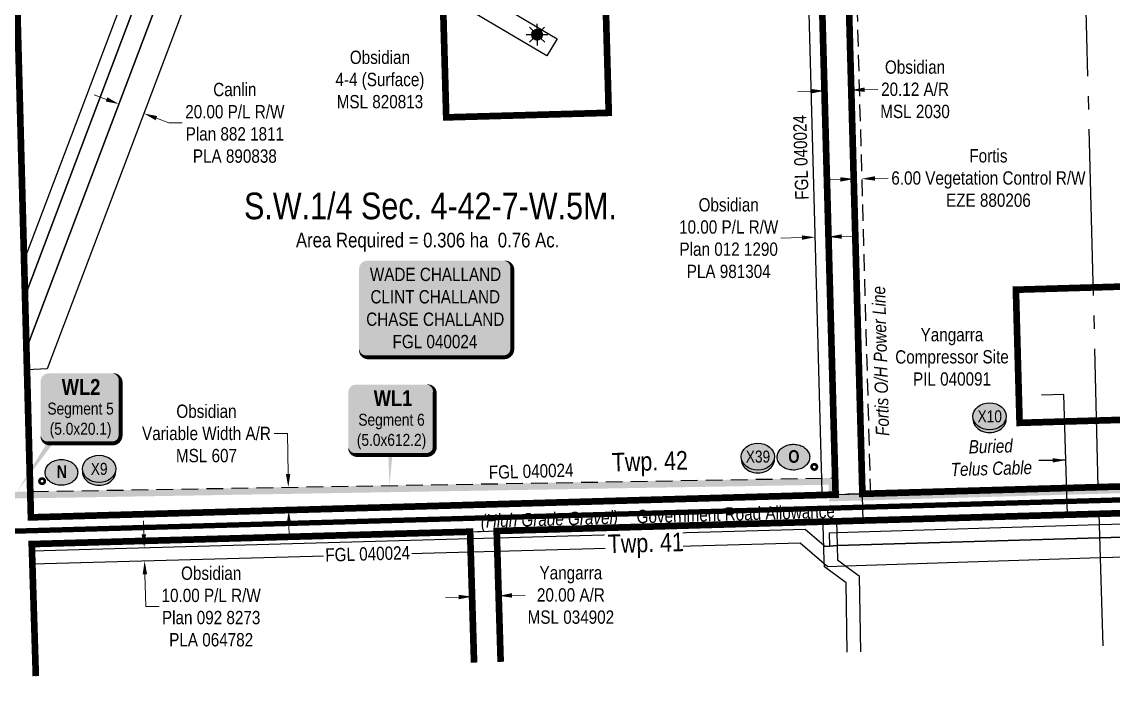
# Model space of a CAD drawing. Extents: x 632269 to 650517, y 5825252 to 5832959.
# Drawn here: x 638149 to 638969, y 5827523 to 5828036 of the extents above; entities that cross this region are included whole.
import ezdxf
from ezdxf.enums import TextEntityAlignment as Align

# ---------------------------------------------------------------- set-up
doc = ezdxf.new("R2010")
doc.units = 0
doc.header["$LTSCALE"] = 5
doc.header["$PDMODE"] = 35
doc.header["$PDSIZE"] = 10
for name, pattern in [('CENTERLINEX3', [5, 2.5, -1, 0.5, -1]), ('foc-ACCESSROAD', [3.75, 2.5, -1.25]), ('foc-FLOWLINE', [3.75, 2.5, -1.25]), ('foc-QUARTERLINE', [33, 25, -3, 2, -3])]:
    doc.linetypes.add(name, pattern=pattern)
doc.layers.get('Defpoints').update_dxf_attribs({"color": 9})
for name, color, linetype in [('AS-OWNER', 7, 'Continuous'), ('AS-POWER', 104, 'foc-POWER'), ('AS-POWER-T', 104, 'Continuous'), ('AS-ROADS', 254, 'Continuous'), ('AS-TELUS', 224, 'foc-TEL'), ('C-AR', 13, 'foc-ACCESSROAD'), ('C-RW', 13, 'Continuous'), ('C-SYMBOL', 7, 'Continuous'), ('C-WS', 13, 'foc-ACCESSROAD'), ('C-WS-S', 8, 'Continuous'), ('CG-NOTES', 7, 'Continuous'), ('D-TXT', 6, 'Continuous'), ('F-AR', 190, 'foc-ACCESSROAD'), ('F-EZE', 190, 'foc-FLOWLINE'), ('F-RW', 190, 'Continuous'), ('F-WS', 190, 'foc-ACCESSROAD'), ('L-AREAREQUIRED', 7, 'Continuous'), ('L-ROAD-T', 7, 'Continuous'), ('L-SEC', 7, 'Continuous'), ('L-SECQ', 8, 'foc-QUARTERLINE'), ('P-CROSSINGS', 250, 'Continuous'), ('P-PROPOSED-WL1', 10, 'Continuous'), ('P-STATION', 7, 'Continuous')]:
    doc.layers.add(name, color=color, linetype=linetype)
doc.layers.add('AS-TRAPPER BOUNDARY', color=7, linetype='CENTERLINEX3', true_color=0xb85c00, transparency=0.6)
doc.layers.add('AS-TRAPPER-T', color=7, linetype='Continuous', true_color=0xc26100)
doc.layers.add('P-PROPOSED-WL4', color=7, linetype='Continuous', true_color=0x5b5bc8)
for name, color, linetype, lineweight in [('C-AR-T', 13, 'Continuous', 9), ('C-RW-T', 13, 'Continuous', 9), ('C-WS-T', 13, 'Continuous', 9), ('F-AR-T', 190, 'Continuous', 9), ('F-EZE-T', 190, 'Continuous', 9), ('F-RW-T', 190, 'Continuous', 9), ('F-WS-T', 190, 'Continuous', 9), ('T-TEXT', 48, 'Continuous', 18)]:
    doc.layers.add(name, color=color, linetype=linetype, lineweight=lineweight)
doc.styles.add('100L', font='ARIALN.TTF', dxfattribs={"height": 11})
doc.styles.add('175L', font='ARIALN.TTF', dxfattribs={"height": 20})
doc.styles.add('80', font='ARIALN.TTF', dxfattribs={"height": 10})
doc.styles.add('80CG', font='ARIALN.TTF', dxfattribs={"height": 10})
doc.styles.add('80L', font='ARIALN.TTF', dxfattribs={"height": 10})
doc.styles.add('80LS', font='ARIALNI.TTF', dxfattribs={"height": 10})
doc.styles.add('BOLD', font='ARIALNB.TTF')
doc.styles.add('Crossing', font='ARIALN.TTF', dxfattribs={"height": 10})
doc.styles.add('foc-LtypeFont', font='ARIALN.TTF', dxfattribs={"height": 7.35})
doc.linetypes.add('foc-POWER', pattern='A,6,-1,["P",foc-LtypeFont,S=0.2,R=0,X=-0.625,Y=-0.75],-1.24,4', length=12.24)
doc.linetypes.add('foc-POWER-NOLINE', pattern='A,0,-4,["P",foc-LtypeFont,S=0.2,R=0,X=-0.625,Y=-0.75],-8.24', length=12.24)
doc.linetypes.add('foc-TEL', pattern='A,2,-1,["T",foc-LtypeFont,S=0.2,R=0,X=-0.425,Y=-0.75],-1.24,8', length=12.24)
doc.linetypes.add('foc-TEL-NOLINE', pattern='A,0,-2,["T",foc-LtypeFont,S=0.2,R=0,X=-0.425,Y=-0.75],-10.24', length=12.24)
doc.dimstyles.new('Compass 5 000', dxfattribs={"dimscale": 5, "dimtxt": 9, "dimasz": 2, "dimexe": 0.2, "dimexo": 0.0625, "dimgap": 0.5, "dimtad": 0, "dimtih": 1, "dimtoh": 1, "dimzin": 0, "dimdsep": 46, "dimtxsty": '80CG', "dimcen": 0.1, "dimse1": 1, "dimse2": 1, "dimclrd": 256, "dimclrt": 256, "dimaunit": 1, "dimadec": 4, "dimazin": 0, "dimtfac": 0.06, "dimtofl": 0, "dimtmove": 0, "dimatfit": 1, "dimfxl": 0.2, "dimtolj": 1, "dimtzin": 0, "dimlwd": -1, "dimarcsym": 0})

# ---------------------------------------------------------------- blocks, each defined once
blk = doc.blocks.new('*D461')
at = {"layer": 'Defpoints', "color": 0, "transparency": 16777216}
for p in [(638773.82, 5827916.91), (638779.79, 5827918.15), (638779.82, 5827917.07)]:
    blk.add_point(p, dxfattribs=at)
at = {"layer": 'F-EZE-T', "transparency": 16777216}
for p, q in [((638763.79, 5827917.71), (638753.8, 5827917.43)), ((638789.79, 5827918.43), (638799.78, 5827918.7))]:
    blk.add_line(p, q, dxfattribs=at)
for points in [[(638763.75, 5827919.38), (638763.84, 5827916.04), (638773.79, 5827917.99)], [(638789.74, 5827920.09), (638789.83, 5827916.76), (638779.79, 5827918.15)]]:
    blk.add_solid(points, dxfattribs=at)
at = {"layer": 'F-EZE-T', "transparency": 16777216, "insert": (638874.94, 5827918.7), "char_height": 10, "attachment_point": 5, "style": '80CG'}
blk.add_mtext('\\A1;Fortis\\P6.00 Vegetation Control R/W\\PEZE 880206', dxfattribs=at)
blk = doc.blocks.new('*D489')
at = {"layer": 'C-AR-T', "transparency": 16777216}
for p, q in [((638348.51, 5827726.76), (638338.51, 5827726.76)), ((638349.02, 5827696.38), (638348.51, 5827726.76)), ((638349.66, 5827658.8), (638349.83, 5827648.8))]:
    blk.add_line(p, q, dxfattribs=at)
for points in [[(638350.69, 5827696.41), (638347.36, 5827696.35), (638349.19, 5827686.38)], [(638351.33, 5827658.83), (638347.99, 5827658.77), (638349.49, 5827668.8)]]:
    blk.add_solid(points, dxfattribs=at)
at = {"layer": 'Defpoints', "color": 0, "transparency": 16777216}
for p in [(638308.5, 5827685.69), (638349.19, 5827686.38), (638308.8, 5827668.11)]:
    blk.add_point(p, dxfattribs=at)
at = {"layer": 'C-AR-T', "transparency": 16777216, "insert": (638287.73, 5827726.76), "char_height": 10, "attachment_point": 5, "style": '80CG'}
blk.add_mtext('\\A1;Obsidian\\PVariable Width A/R\\PMSL 607', dxfattribs=at)
blk = doc.blocks.new('*D519')
at = {"layer": 'C-AR-T', "transparency": 16777216}
for p, q in [((638741.82, 5827983.98), (638731.83, 5827983.7)), ((638781.94, 5827985.09), (638791.94, 5827985.36))]:
    blk.add_line(p, q, dxfattribs=at)
for points in [[(638741.78, 5827985.65), (638741.87, 5827982.31), (638751.82, 5827984.26)], [(638781.9, 5827986.75), (638781.99, 5827983.42), (638771.95, 5827984.81)]]:
    blk.add_solid(points, dxfattribs=at)
at = {"layer": 'Defpoints', "color": 0, "transparency": 16777216}
for p in [(638751.85, 5827983.03), (638771.95, 5827984.81), (638771.98, 5827983.58)]:
    blk.add_point(p, dxfattribs=at)
at = {"layer": 'C-AR-T', "transparency": 16777216, "insert": (638819.84, 5827985.36), "char_height": 10, "attachment_point": 5, "style": '80CG'}
blk.add_mtext('\\A1;Obsidian\\P20.12 A/R\\PMSL 2030', dxfattribs=at)
blk = doc.blocks.new('*D683')
at = {"layer": 'Defpoints', "color": 0, "transparency": 16777216}
for p in [(638221.9, 5827973.85), (638240.62, 5827966.78), (638240.79, 5827967.24)]:
    blk.add_point(p, dxfattribs=at)
at = {"layer": 'F-RW-T', "transparency": 16777216}
for p, q in [((638212.72, 5827977.84), (638203.36, 5827981.37)), ((638250.14, 5827963.71), (638259.5, 5827960.17)), ((638259.5, 5827960.17), (638269.5, 5827960.17))]:
    blk.add_line(p, q, dxfattribs=at)
for points in [[(638213.31, 5827979.4), (638212.13, 5827976.28), (638222.07, 5827974.31)], [(638250.73, 5827965.27), (638249.56, 5827962.15), (638240.79, 5827967.24)]]:
    blk.add_solid(points, dxfattribs=at)
at = {"layer": 'F-RW-T', "transparency": 16777216, "insert": (638309.04, 5827960.17), "char_height": 10, "attachment_point": 5, "style": '80CG'}
blk.add_mtext('\\A1;Canlin\\P20.00 P/L R/W\\PPlan 882 1811\\PPLA 890838', dxfattribs=at)
blk = doc.blocks.new('*D697')
at = {"layer": 'C-RW-T', "transparency": 16777216}
for p, q in [((638734.88, 5827873.97), (638718.98, 5827873.54)), ((638764.84, 5827874.8), (638774.83, 5827875.07))]:
    blk.add_line(p, q, dxfattribs=at)
for points in [[(638734.83, 5827875.64), (638734.92, 5827872.31), (638744.87, 5827874.25)], [(638764.79, 5827876.47), (638764.88, 5827873.13), (638754.84, 5827874.52)]]:
    blk.add_solid(points, dxfattribs=at)
at = {"layer": 'Defpoints', "color": 0, "transparency": 16777216}
for p in [(638744.35, 5827893.25), (638754.32, 5827893.53), (638744.87, 5827874.25)]:
    blk.add_point(p, dxfattribs=at)
at = {"layer": 'C-RW-T', "transparency": 16777216, "insert": (638679.9, 5827873.54), "char_height": 10, "attachment_point": 5, "style": '80CG'}
blk.add_mtext('\\A1;Obsidian\\P10.00 P/L R/W\\PPlan 012 1290\\PPLA 981304', dxfattribs=at)
blk = doc.blocks.new('GAS')
h = blk.add_hatch(color=255)
h.dxf.hatch_style = 1
edge = h.paths.add_edge_path()
edge.add_arc((0, 0), 0.9, 0, 360)
for p, q in [((-0.81, 0), (-1.62, 0)), ((-0.57, 0.57), (-1.14, 1.14)), ((0, 0.81), (0, 1.62)), ((0.57, 0.57), (1.14, 1.14)), ((1.62, 0), (0.81, 0)), ((-0.57, -0.57), (-1.14, -1.14)), ((0, -0.81), (0, -1.62)), ((1.14, -1.14), (0.57, -0.57))]:
    blk.add_line(p, q)
blk.add_circle((0, 0), 0.8)
blk = doc.blocks.new('label_road_hggr')
at = {"layer": 'L-ROAD-T', "style": '80L'}
blk.add_text('Government Road Allowance', height=10, dxfattribs=at).set_placement((0, 0), align=Align.MIDDLE_CENTER)
at = {"layer": 'T-TEXT', "style": '80LS'}
blk.add_text('(High Grade Gravel)', height=10, dxfattribs=at).set_placement((-140, 0), align=Align.MIDDLE_CENTER)
blk = doc.blocks.new('*D793')
at = {"layer": 'Defpoints', "color": 0, "transparency": 16777216}
for p in [(638487.02, 5827609.94), (638506.99, 5827610.55), (638507.16, 5827604.79)]:
    blk.add_point(p, dxfattribs=at)
at = {"layer": 'F-AR-T', "transparency": 16777216}
for p, q in [((638477.19, 5827603.89), (638467.2, 5827603.59)), ((638517.16, 5827605.1), (638527.15, 5827605.4))]:
    blk.add_line(p, q, dxfattribs=at)
for points in [[(638477.14, 5827605.56), (638477.24, 5827602.22), (638487.19, 5827604.19)], [(638517.11, 5827606.76), (638517.21, 5827603.43), (638507.16, 5827604.79)]]:
    blk.add_solid(points, dxfattribs=at)
at = {"layer": 'F-AR-T', "transparency": 16777216, "insert": (638561.4, 5827605.4), "char_height": 10, "attachment_point": 5, "style": '80CG'}
blk.add_mtext('\\A1;Yangarra\\P20.00 A/R\\PMSL 034902', dxfattribs=at)
blk = doc.blocks.new('*D794')
at = {"layer": 'C-RW-T', "transparency": 16777216}
for p, q in [((638240.7, 5827651.02), (638240.43, 5827661.02)), ((638241.52, 5827620.99), (638242.18, 5827596.73)), ((638242.18, 5827596.73), (638252.18, 5827596.73))]:
    blk.add_line(p, q, dxfattribs=at)
for points in [[(638242.37, 5827651.07), (638239.04, 5827650.98), (638240.97, 5827641.03)], [(638243.18, 5827621.04), (638239.85, 5827620.95), (638241.25, 5827630.99)]]:
    blk.add_solid(points, dxfattribs=at)
at = {"layer": 'Defpoints', "color": 0, "transparency": 16777216}
for p in [(638244.69, 5827641.13), (638241.25, 5827630.99), (638244.96, 5827631.09)]:
    blk.add_point(p, dxfattribs=at)
at = {"layer": 'C-RW-T', "transparency": 16777216, "insert": (638291.26, 5827596.73), "char_height": 10, "attachment_point": 5, "style": '80CG'}
blk.add_mtext('\\A1;Obsidian\\P10.00 P/L R/W\\PPlan 092 8273\\PPLA 064782', dxfattribs=at)
blk = doc.blocks.new('*U838')
h = blk.add_hatch(color=59)
edge = h.paths.add_edge_path()
edge.add_line((-51.5, -37), (51.5, -37))
edge.add_arc((51.5, -31), 6, 270, 360)
edge.add_line((57.5, -31), (57.5, 29.5))
edge.add_arc((51.5, 29.5), 6, 0, 90)
edge.add_line((51.5, 35.5), (-51.5, 35.5))
edge.add_arc((-51.5, 29.5), 6, 90, 180)
edge.add_line((-57.5, 29.5), (-57.5, -31))
edge.add_arc((-51.5, -31), 6, 180, 270)
at = {"color": 1, "flags": 128}
blk.add_lwpolyline([(-51.5, -37, 3, 3, 0), (51.5, -37, 3, 3, 0.414214), (57.5, -31, 3, 3, 0), (57.5, 29.5, 3, 0, 0.414214), (51.5, 35.5, 0, 0, 0), (-51.5, 35.5, 0, 0, 0.414214), (-57.5, 29.5, 0, 0, 0), (-57.5, -31, 0, 3, 0.414214)], format="xyseb", close=True, dxfattribs=at)
blk.add_lwpolyline([(-23.59, -2.98, 0, 7.5, 0), (0, 0, 0, 0, 0)], format="xyseb", dxfattribs=at)
at = {"color": 1, "style": '80'}
blk.add_attdef('ENTER_TEXT_001', (-37.03, -4.99), '', height=10, dxfattribs=at)
blk = doc.blocks.new('xing2')
h = blk.add_hatch(color=50)
h.dxf.hatch_style = 1
edge = h.paths.add_edge_path()
edge.add_ellipse((0, 0), major_axis=(-12.5, 0), ratio=0.816297, start_angle=0, end_angle=360)
h = blk.add_hatch(color=250)
h.dxf.hatch_style = 1
edge = h.paths.add_edge_path()
edge.add_ellipse((0, -2.05), major_axis=(-12.5, 0), ratio=0.816297, start_angle=0, end_angle=180)
edge.add_line((12.5, -2.05), (12.5, 0))
edge.add_ellipse((0, 0), major_axis=(-12.5, 0), ratio=0.816297, start_angle=0, end_angle=180, ccw=False)
edge.add_line((-12.5, 0), (-12.5, -2.05))
at = {"color": 250}
blk.add_ellipse((0, 0), major_axis=(-12.5, 0), ratio=0.816297, dxfattribs=at)
blk.add_ellipse((0, -2.05), major_axis=(-12.5, 0), ratio=0.816297, start_param=0, end_param=3.141593, dxfattribs=at)
at = {"color": 250, "style": 'Crossing'}
blk.add_attdef('CROSSING', text='', height=9, dxfattribs=at).set_placement((0.09, 0.02), align=Align.MIDDLE_CENTER)
at = {"color": 250, "style": 'Crossing', "flags": 1}
for tag, p in [('OWNER', (0.09, -12.49)), ('DESCRIPTION', (0.09, -25.77)), ('LOCATION', (0.09, -39.3)), ('DWG_REF', (0.09, -52.84))]:
    blk.add_attdef(tag, text='', height=9, dxfattribs=at).set_placement(p, align=Align.MIDDLE_CENTER)
blk = doc.blocks.new('*U853')
h = blk.add_hatch(color=254)
edge = h.paths.add_edge_path()
edge.add_line((-24, -34.12), (24, -34.12))
edge.add_arc((24, -28.12), 6, 270, 360)
edge.add_line((30, -28.12), (30, 12.5))
edge.add_arc((24, 12.5), 6, 0, 90)
edge.add_line((24, 18.5), (-24, 18.5))
edge.add_arc((-24, 12.5), 6, 90, 180)
edge.add_line((-30, 12.5), (-30, -28.12))
edge.add_arc((-24, -28.12), 6, 180, 270)
at = {"layer": 'P-PROPOSED-WL4', "flags": 128}
blk.add_lwpolyline([(-24, -34.12, 3, 3, 0), (24, -34.12, 3, 3, 0.414214), (30, -28.12, 3, 3, 0), (30, 12.5, 3, 0, 0.414214), (24, 18.5, 0, 0, 0), (-24, 18.5, 0, 0, 0.414214), (-30, 12.5, 0, 0, 0), (-30, -28.12, 0, 3, 0.414214)], format="xyseb", close=True, dxfattribs=at)
blk.add_lwpolyline([(-47.92, -70.56, 0, 7.5, 0), (0, 0, 0, 0, 0)], format="xyseb", dxfattribs=at)
at = {"layer": 'P-PROPOSED-WL4'}
for tag, p, height, style in [('TEMP_AREA_W1_001', (-9.21, 2.24), 12, 'BOLD'), ('ENTER_TEXT_001', (-30.66, -12.93), 9, '80')]:
    blk.add_attdef(tag, p, '', height=height, dxfattribs=dict(at, style=style))
blk = doc.blocks.new('*U852')
h = blk.add_hatch(color=254)
edge = h.paths.add_edge_path()
edge.add_line((-26.5, -34.46), (26.5, -34.46))
edge.add_arc((26.5, -28.46), 6, 270, 360)
edge.add_line((32.5, -28.46), (32.5, 12.5))
edge.add_arc((26.5, 12.5), 6, 0, 90)
edge.add_line((26.5, 18.5), (-26.5, 18.5))
edge.add_arc((-26.5, 12.5), 6, 90, 180)
edge.add_line((-32.5, 12.5), (-32.5, -28.46))
edge.add_arc((-26.5, -28.46), 6, 180, 270)
at = {"color": 1, "true_color": 0xff1414, "flags": 128}
blk.add_lwpolyline([(-26.5, -34.46, 3, 3, 0), (26.5, -34.46, 3, 3, 0.414214), (32.5, -28.46, 3, 3, 0), (32.5, 12.5, 3, 0, 0.414214), (26.5, 18.5, 0, 0, 0), (-26.5, 18.5, 0, 0, 0.414214), (-32.5, 12.5, 0, 0, 0), (-32.5, -28.46, 0, 3, 0.414214)], format="xyseb", close=True, dxfattribs=at)
blk.add_lwpolyline([(-1.49, -57.46, 0, 7.5, 0), (0, 0, 0, 0, 0)], format="xyseb", dxfattribs=at)
at = {"color": 1, "true_color": 0xff1414}
for tag, p, height, style in [('TEMP_AREA_W1_001', (-9.21, 2.24), 12, 'BOLD'), ('ENTER_TEXT_001', (-30.66, -12.93), 9, '80')]:
    blk.add_attdef(tag, p, '', height=height, dxfattribs=dict(at, style=style))
blk = doc.blocks.new('AA')
at = {"const_width": 4}
blk.add_lwpolyline([(-1, 0, 1), (1, 0, 1)], format="xyb", close=True, dxfattribs=at)
blk.add_circle((0, 0), 2)
blk = doc.blocks.new('Route_Letters')
h = blk.add_hatch(color=255)
h.dxf.hatch_style = 1
edge = h.paths.add_edge_path()
edge.add_ellipse((-0.12, 0.46), major_axis=(-11.97, 0), ratio=0.789318, start_angle=0, end_angle=360)
at = {"color": 5}
blk.add_open_spline([(-12.34, 0.46), (-12.34, -0.25), (-12.24, -0.97), (-11.72, -2.79), (-11.14, -3.88), (-9.56, -5.81), (-8.54, -6.66), (-6.22, -8.02), (-4.9, -8.54), (-2.12, -9.17), (-0.66, -9.3), (2.22, -9.13), (3.64, -8.84), (6.27, -7.89), (7.48, -7.22), (9.54, -5.6), (10.38, -4.64), (11.6, -2.54), (11.97, -1.4), (12.18, 0.91), (12.02, 2.08), (11.2, 4.3), (10.54, 5.35), (8.8, 7.2), (7.72, 7.99), (5.29, 9.24), (3.93, 9.68), (1.11, 10.18), (-0.35, 10.23), (-3.22, 9.91), (-4.61, 9.55), (-7.16, 8.47), (-8.32, 7.75), (-10.24, 6.02), (-11, 5.02), (-12.05, 2.86), (-12.32, 1.7), (-12.34, 0.52), (-12.34, 0.49), (-12.34, 0.46)], degree=3, knots=[0, 0, 0, 0, 0.219529, 0.219529, 0.575727, 0.575727, 0.931924, 0.931924, 1.288121, 1.288121, 1.644318, 1.644318, 2.000515, 2.000515, 2.356712, 2.356712, 2.712909, 2.712909, 3.069107, 3.069107, 3.425304, 3.425304, 3.781501, 3.781501, 4.137698, 4.137698, 4.493895, 4.493895, 4.850092, 4.850092, 5.20629, 5.20629, 5.562487, 5.562487, 5.918684, 5.918684, 6.274881, 6.274881, 6.283185, 6.283185, 6.283185, 6.283185], dxfattribs=at)
at = {"color": 14, "style": 'BOLD'}
blk.add_attdef('A', text='', height=9.5, dxfattribs=at).set_placement((0.22, 0.98), align=Align.MIDDLE)

msp = doc.modelspace()

# ---------------------------------------------------------------- hatches: boundary and pattern name
at = {"layer": 'P-PROPOSED-WL1', "linetype": 'Continuous'}
h = msp.add_hatch(color=256, dxfattribs=at)
h.dxf.hatch_style = 1
h.paths.add_polyline_path([(638760.186, 5827680.861), (638755.19, 5827680.72), (638754.977, 5827688.256), (638749.946, 5827688.17), (638155.529, 5827678.101), (638155.396, 5827683.098), (638749.861, 5827693.168), (638759.835, 5827693.338)])
at = {"layer": 'P-PROPOSED-WL4', "linetype": 'Continuous'}
h = msp.add_hatch(color=256, dxfattribs=at)
h.dxf.hatch_style = 1
h.paths.add_polyline_path([(638755.331, 5827675.724), (638957.371, 5827681.432), (639751.317, 5827704.686), (639751.179, 5827709.683), (638957.227, 5827686.428), (638755.19, 5827680.72)])
h = msp.add_hatch(color=256, dxfattribs=at)
h.dxf.hatch_style = 1
h.paths.add_polyline_path([(638155.529, 5827678.101), (638135.415, 5827677.759), (638135.281, 5827682.756), (638155.396, 5827683.098)])

# ---------------------------------------------------------------- linework, layer by layer
at = {"layer": 'AS-POWER', "linetype": 'foc-POWER-NOLINE', "flags": 128}
for points in [[(638780.865, 5827661.321), (638765.337, 5828224.556)], [(638780.865, 5827661.321), (638957.816, 5827666.32), (639759.548, 5827689.803), (640358.219, 5827707.079), (640390.83, 5827728.127), (640582.25, 5827733.663), (641384.776, 5827757.272), (642207.54, 5827781.826), (642806.932, 5827798.982)]]:
    msp.add_lwpolyline(points, dxfattribs=at)
at = {"layer": 'AS-ROADS', "const_width": 3.999, "flags": 128}
msp.add_lwpolyline([(635537.381, 5827579.634), (636509.669, 5827606.936), (637333.137, 5827630.215), (638136.052, 5827653.164), (638957.527, 5827676.373), (639759.254, 5827699.855), (640582.479, 5827723.611), (641385.056, 5827747.216), (642207.846, 5827771.77), (643107.445, 5827797.547)], dxfattribs=at)
at = {"layer": 'AS-TELUS', "linetype": 'foc-TEL-NOLINE', "flags": 128}
msp.add_lwpolyline([(638934.341, 5827665.657), (638957.816, 5827666.32), (639759.647, 5827689.805), (640582.769, 5827713.559), (641385.351, 5827737.164), (642208.14, 5827761.718), (642217.782, 5827761.994)], dxfattribs=at)
at = {"layer": 'AS-TELUS', "flags": 128}
msp.add_lwpolyline([(638934.341, 5827665.657), (638931.664, 5827756.04), (638914.722, 5827755.574)], dxfattribs=at)
at = {"layer": 'AS-TRAPPER BOUNDARY', "const_width": 4.998, "flags": 128}
for points in [[(638745.213, 5828223.977), (638749.132, 5828081.707), (638586.767, 5828077.155), (638586.413, 5828089.781), (638464.36, 5828086.358), (638467.783, 5827964.306), (638589.835, 5827967.729), (638587.327, 5828057.145), (638749.687, 5828061.578), (638760.186, 5827680.843), (638155.912, 5827663.751), (638136.101, 5828406.212), (638324.302, 5828574.199)], [(638159.596, 5827544.468), (638156.532, 5827643.681), (638485.715, 5827652.966), (638488.688, 5827554.637)]]:
    msp.add_lwpolyline(points, dxfattribs=at)
at = {"layer": 'C-AR', "flags": 128}
msp.add_lwpolyline([(638759.835, 5827693.338), (638760.186, 5827680.861), (638750.208, 5827680.579), (638155.906, 5827663.782), (638155.396, 5827683.098), (638749.861, 5827693.168), (638759.835, 5827693.338)], close=True, dxfattribs=at)
at = {"layer": 'C-RW'}
msp.add_lwpolyline([(638437.154, 5828487.08), (638434.35, 5828479.652), (638433.936, 5828478.586), (638423.939, 5828480.408), (638413.946, 5828482.238), (638411.349, 5828475.367), (638212.785, 5827949.714), (638154.065, 5827794.748), (638152.414, 5827794.673), (638151.465, 5827830.247), (638198.746, 5827955.025), (638395.138, 5828474.911), (638404.555, 5828499.843), (638419.691, 5828497.436), (638429.85, 5828496.071), (638430.288, 5828495.749), (638439.832, 5828494.23), (638437.154, 5828487.08)], close=True, dxfattribs=at)
for points in [[(638464.686, 5828074.763), (638551.111, 5828023.39), (638543.437, 5828010.505), (638465.183, 5828057.015)], [(638749.687, 5828061.578), (638759.626, 5827700.91), (638759.836, 5827693.338), (638760.186, 5827680.861), (638750.208, 5827680.579), (638749.861, 5827693.168), (638749.656, 5827700.627), (638739.718, 5828061.418)], [(639031.209, 5827635.388), (638959.447, 5827633.446), (638958.795, 5827633.423), (638767.881, 5827627.098), (638754.316, 5827626.603), (638751.723, 5827628.834), (638733.623, 5827644.401), (638506.15, 5827638.2), (638486.178, 5827637.658), (638156.908, 5827628.694), (638156.597, 5827638.679), (638485.871, 5827647.836), (638505.843, 5827648.383), (638737.363, 5827654.882), (638751.343, 5827642.739), (638752.163, 5827642.051), (638755.958, 5827642.168), (638761.291, 5827642.611), (638958.349, 5827648.406), (638959.011, 5827648.426), (639030.791, 5827650.553)], [(638768.985, 5827562.513), (638768.029, 5827614.573), (638751.793, 5827626.545), (638751.746, 5827628.073), (638751.723, 5827628.833), (638751.337, 5827642.721), (638751.18, 5827646.669), (638750.76, 5827660.457), (638760.738, 5827660.739), (638760.993, 5827652.376), (638761.282, 5827642.891), (638761.299, 5827642.327), (638761.622, 5827631.714), (638766.602, 5827628.041), (638767.881, 5827627.098), (638777.917, 5827619.698), (638778.962, 5827562.793)]]:
    msp.add_lwpolyline(points, dxfattribs=at)
at = {"layer": 'C-WS', "flags": 128}
for points in [[(638765.337, 5828224.556), (638780.311, 5827681.43), (638769.465, 5827681.105), (638760.186, 5827680.861), (638759.836, 5827693.338), (638759.626, 5827700.91), (638749.687, 5828061.578), (638749.132, 5828081.707), (638748.968, 5828087.708), (638745.213, 5828223.977), (638735.247, 5828223.69), (638697.599, 5828222.607), (638684.946, 5828222.242), (638684.912, 5828223.426), (638684.333, 5828243.518), (638684.16, 5828249.546), (638681.434, 5828344.212), (638803.403, 5828347.724), (638806.914, 5828225.755), (638771.338, 5828224.73), (638765.337, 5828224.556)], [(638749.132, 5828081.707), (638749.687, 5828061.578), (638739.718, 5828061.418), (638587.327, 5828057.145), (638589.835, 5827967.729), (638467.783, 5827964.306), (638465.183, 5828057.015), (638464.686, 5828074.763), (638464.36, 5828086.358), (638586.413, 5828089.781), (638586.599, 5828083.157), (638586.767, 5828077.155), (638675.851, 5828079.652), (638695.836, 5828080.212), (638739.166, 5828081.427), (638749.132, 5828081.707)]]:
    msp.add_lwpolyline(points, close=True, dxfattribs=at)
at = {"layer": 'F-AR', "flags": 128}
msp.add_lwpolyline([(638488.688, 5827554.637), (638486.178, 5827637.668), (638485.871, 5827647.816), (638485.715, 5827652.966), (638505.687, 5827653.53), (638505.844, 5827648.354), (638506.15, 5827638.209), (638508.659, 5827555.198)], dxfattribs=at)
at = {"layer": 'F-EZE', "flags": 128}
msp.add_lwpolyline([(638786.313, 5827681.582), (638780.311, 5827681.43), (638765.337, 5828224.556), (638771.339, 5828224.729), (638786.313, 5827681.582)], close=True, dxfattribs=at)
at = {"layer": 'F-RW'}
for points in [[(638450.099, 5828577.856), (638438.803, 5828547.98), (638436.84, 5828545.381), (638433.166, 5828540.518), (638420.76, 5828523.978), (638416.641, 5828518.5), (638414.511, 5828515.669), (638406.526, 5828505.049), (638404.555, 5828499.843), (638395.138, 5828474.911), (638198.746, 5827955.025), (638151.465, 5827830.247), (638150.758, 5827856.768), (638189.388, 5827958.566), (638384.331, 5828474.608), (638397.672, 5828509.927), (638401.856, 5828515.505), (638408.091, 5828523.774), (638408.645, 5828524.512), (638414.336, 5828532.084), (638426.745, 5828548.621), (638429.949, 5828552.857), (638430.264, 5828553.688), (638439.283, 5828577.542)], [(638309.61, 5828149.503), (638231.5, 5827942.637), (638168.105, 5827775.392), (638152.947, 5827774.7), (638152.414, 5827794.673), (638154.065, 5827794.748), (638212.785, 5827949.714), (638411.349, 5828475.368)]]:
    msp.add_lwpolyline(points, dxfattribs=at)
msp.add_lwpolyline([(639558.803, 5827676.295), (639559.096, 5827666.234), (639101.704, 5827652.904), (639089.172, 5827652.539), (639086.752, 5827652.471), (639050.789, 5827651.336), (639040.788, 5827651.019), (639030.791, 5827650.553), (638959.011, 5827648.426), (638958.35, 5827648.406), (638761.293, 5827642.536), (638755.958, 5827642.163), (638755.669, 5827652.215), (638760.993, 5827652.376), (638958.054, 5827658.331), (638958.736, 5827658.351), (639030.521, 5827660.368), (639040.514, 5827660.938), (639050.516, 5827661.254), (639086.432, 5827662.391), (639088.841, 5827662.467), (639101.394, 5827662.837), (639558.803, 5827676.295)], close=True, dxfattribs=at)
at = {"layer": 'F-WS', "flags": 128}
msp.add_lwpolyline([(639025.612, 5827838.649), (639029.745, 5827688.54), (639009.74, 5827687.956), (639008.363, 5827737.996), (638956.049, 5827736.463), (638898.339, 5827734.773), (638895.586, 5827834.798), (638953.528, 5827836.495), (639025.612, 5827838.649)], close=True, dxfattribs=at)
at = {"layer": 'L-SEC'}
for p, q in [((638134.471, 5828467.558), (638155.912, 5827663.751)), ((638957.227, 5827686.428), (639759.073, 5827709.914)), ((638155.911, 5827663.789), (638957.248, 5827686.429)), ((638957.816, 5827666.32), (639759.548, 5827689.803)), ((638155.91, 5827663.835), (638155.911, 5827663.789)), ((638156.532, 5827643.681), (638957.816, 5827666.32)), ((638156.532, 5827643.681), (638159.596, 5827544.468))]:
    msp.add_line(p, q, dxfattribs=at)
at = {"layer": 'L-SECQ'}
for p, q in [((638938.017, 5828450.193), (638957.227, 5827686.428)), ((638957.816, 5827666.32), (638960.764, 5827567.298))]:
    msp.add_line(p, q, dxfattribs=at)

# ---------------------------------------------------------------- block references
at = {"layer": 'AS-OWNER'}
ref = msp.add_blockref('*U838', (638459.856, 5827821.076), dxfattribs=dict(at, xscale=0.999675, yscale=0.999675, zscale=0.999675))
ref.add_attrib('ENTER_TEXT_001', 'WADE CHALLAND', (638410.442, 5827841.335), dxfattribs={"layer": '0', "color": 1, "height": 9.99675, "style": '80'})
ref.add_attrib('ENTER_TEXT_002', 'CLINT CHALLAND', (638410.881, 5827824.497), dxfattribs={"layer": '0', "color": 1, "height": 9.99675, "style": '80'})
ref.add_attrib('ENTER_TEXT_003', 'CHASE CHALLAND', (638407.7, 5827807.658), dxfattribs={"layer": '0', "color": 1, "height": 9.99675, "style": '80'})
ref.add_attrib('ENTER_TEXT_004', 'FGL 040024', (638427.472, 5827790.82), dxfattribs={"layer": '0', "color": 1, "height": 9.9968, "style": '80'})
at = {"layer": 'C-WS-S', "xscale": 4.998345000000032, "yscale": 4.998345000000032, "zscale": 4.998345000000032, "rotation": 0.08236396073204832}
msp.add_blockref('GAS', (638536.002, 5828026.431), dxfattribs=at)
at = {"layer": 'CG-NOTES'}
ref = msp.add_blockref('*U853', (638193.224, 5827753.448), dxfattribs=dict(at, xscale=0.9993741078217456, yscale=0.9993741078217456, zscale=0.9993741078217456))
ref.add_attrib('TEMP_AREA_W1_001', 'WL2', (638179.048, 5827755.69), dxfattribs={"layer": 'P-PROPOSED-WL4', "height": 11.9925, "style": 'BOLD'})
ref.add_attrib('ENTER_TEXT_001', 'Segment 5', (638168.287, 5827740.979), dxfattribs={"layer": 'P-PROPOSED-WL4', "height": 8.9944, "style": '80'})
ref.add_attrib('ENTER_TEXT_002', '(5.0x20.1)', (638170.027, 5827725.835), dxfattribs={"layer": 'P-PROPOSED-WL4', "height": 8.9944, "style": '80'})
ref = msp.add_blockref('*U852', (638426.708, 5827745.075), dxfattribs=dict(at, xscale=0.9990826203757268, yscale=0.9990826203757268, zscale=0.9990826203757268))
ref.add_attrib('TEMP_AREA_W1_001', 'WL1', (638413.308, 5827747.318), dxfattribs={"layer": '0', "color": 1, "true_color": 0xff1414, "height": 11.989, "style": 'BOLD'})
ref.add_attrib('ENTER_TEXT_001', 'Segment 6', (638401.809, 5827732.611), dxfattribs={"layer": '0', "color": 1, "true_color": 0xff1414, "height": 8.9917, "style": '80'})
ref.add_attrib('ENTER_TEXT_002', '(5.0x612.2)', (638400.652, 5827717.471), dxfattribs={"layer": '0', "color": 1, "true_color": 0xff1414, "height": 8.99174, "style": '80'})
at = {"layer": 'P-CROSSINGS', "color": 4, "xscale": 0.999675, "yscale": 0.999675, "zscale": 0.999675}
for p, values in [((638701.797, 5827709.38), {'CROSSING': 'X39'}), ((638207.058, 5827700.18), {'CROSSING': 'X9'})]:
    msp.add_blockref('xing2', p, dxfattribs=at).add_auto_attribs(values)
at = {"layer": 'P-STATION'}
ref = msp.add_blockref('Route_Letters', (638728.628, 5827708.54), dxfattribs=dict(at, xscale=0.9993181160249874, yscale=0.9993181160249874, zscale=0.9993181160249874))
ref.add_attrib('A', 'O', dxfattribs={"layer": '0', "color": 170, "height": 9.494, "style": 'BOLD'}).set_placement((638728.852, 5827709.515), align=Align.MIDDLE)
ref = msp.add_blockref('Route_Letters', (638178.916, 5827697.051), dxfattribs=dict(at, xscale=0.9993181160249874, yscale=0.9993181160249874, zscale=0.9993181160249874))
ref.add_attrib('A', 'N', dxfattribs={"layer": '0', "color": 170, "height": 9.494, "style": 'BOLD'}).set_placement((638179.14, 5827698.025), align=Align.MIDDLE)
at = {"layer": 'P-STATION', "xscale": 0.9993181160249874, "yscale": 0.9993181160249874, "zscale": 0.9993181160249874}
for p in [(638744.174, 5827701.676), (638164.312, 5827690.944)]:
    msp.add_blockref('AA', p, dxfattribs=at)

# ---------------------------------------------------------------- texts
at = {"layer": 'AS-TRAPPER-T', "char_height": 9.99669, "width": 63.21004, "attachment_point": 5, "style": '80CG'}
for insert, rotation in [((638734.096, 5827934.183), 91.576384), ((638531.544, 5827698.391), 1.618278)]:
    msp.add_mtext('\\A1;FGL 040024', dxfattribs=dict(at, insert=insert, rotation=rotation))
at = {"layer": 'C-SYMBOL', "color": 3, "style": '175L'}
msp.add_text('S.W.1/4 Sec. 4-42-7-W.5M.', height=19.9935, dxfattribs=at).set_placement((638455.955, 5827881.774), align=Align.BOTTOM_CENTER)
at = {"layer": 'F-WS-T', "insert": (638847.599, 5827784.315), "char_height": 9.99669, "width": 84.8809, "attachment_point": 5, "rotation": 0.092594, "style": '80CG'}
msp.add_mtext('\\A1;Yangarra\\PCompressor Site\\PPIL 040091', dxfattribs=at)

# ---------------------------------------------------------------- dimensions: what is measured, and where the dimension line sits
at = {"layer": 'C-AR-T'}
dim = msp.add_aligned_dim(p1=(638751.851, 5827983.029), p2=(638771.981, 5827983.584), distance=1.227, text='Obsidian\\P20.12 A/R\\PMSL 2030', dimstyle='Compass 5 000', dxfattribs=at)
dim.commit()
dim.dimension.update_dxf_attribs({"geometry": '*D519', "text_midpoint": (638819.842, 5827985.362)})
dim = msp.add_linear_dim(base=(638349.194, 5827686.381), p1=(638308.798, 5827668.108), p2=(638308.5, 5827685.691), angle=90.970476, text='Obsidian\\PVariable Width A/R\\PMSL 607', dimstyle='Compass 5 000', dxfattribs=at)
dim.commit()
dim.dimension.update_dxf_attribs({"geometry": '*D489', "text_midpoint": (638287.729, 5827726.761), "dimtype": 161})
at = {"layer": 'C-RW-T'}
for base, p1, p2, angle, text, picture, middle in [((638744.873, 5827874.249), (638754.318, 5827893.526), (638744.35, 5827893.251), 181.57774, 'Obsidian\\P10.00 P/L R/W\\PPlan 012 1290\\PPLA 981304', '*D697', (638679.9, 5827873.536)), ((638241.247, 5827630.99), (638244.69, 5827641.129), (638244.963, 5827631.091), 271.559471, 'Obsidian\\P10.00 P/L R/W\\PPlan 092 8273\\PPLA 064782', '*D794', (638291.262, 5827596.726))]:
    dim = msp.add_linear_dim(base=base, p1=p1, p2=p2, angle=angle, text=text, dimstyle='Compass 5 000', dxfattribs=at)
    dim.commit()
    dim.dimension.update_dxf_attribs({"geometry": picture, "text_midpoint": middle, "dimtype": 161})
at = {"layer": 'F-EZE-T', "color": 3}
dim = msp.add_aligned_dim(p1=(638773.819, 5827916.909), p2=(638779.82, 5827917.074), distance=1.077, text='Fortis\\P6.00 Vegetation Control R/W\\PEZE 880206', dimstyle='Compass 5 000', dxfattribs=at)
dim.commit()
dim.dimension.update_dxf_attribs({"geometry": '*D461', "text_midpoint": (638874.937, 5827918.702)})
at = {"layer": 'F-RW-T'}
dim = msp.add_aligned_dim(p1=(638221.901, 5827973.848), p2=(638240.617, 5827966.781), distance=0.489, text='Canlin\\P20.00 P/L R/W\\PPlan 882 1811\\PPLA 890838', dimstyle='Compass 5 000', dxfattribs=at)
dim.commit()
dim.dimension.update_dxf_attribs({"geometry": '*D683', "text_midpoint": (638309.036, 5827960.174)})

# ---------------------------------------------------------------- next in the draw order: texts
at = {"layer": 'AS-TRAPPER-T', "insert": (638408.797, 5827636.29), "char_height": 9.99669, "width": 63.21004, "attachment_point": 5, "rotation": 1.644627, "style": '80CG', "bg_fill": 3, "box_fill_scale": 1.15, "bg_fill_color": 256, "bg_fill_true_color": 256, "bg_fill_transparency": 0}
msp.add_mtext('\\A1;FGL 040024', dxfattribs=at)
at = {"layer": 'D-TXT', "color": 3, "insert": (638591.991, 5827712.106), "char_height": 14, "attachment_point": 1, "rotation": 1.613644, "style": '80L', "bg_fill": 3, "box_fill_scale": 1, "bg_fill_color": 256, "bg_fill_transparency": 0}
msp.add_mtext_dynamic_manual_height_columns('Twp. 42', width=56.34055, gutter_width=47.5, heights=[0], dxfattribs=at)
at = {"layer": 'D-TXT', "color": 3, "insert": (638588.969, 5827650.787), "char_height": 14, "attachment_point": 1, "rotation": 1.613644, "style": '80L', "bg_fill": 3, "box_fill_scale": 1.15, "bg_fill_color": 256, "bg_fill_true_color": 256, "bg_fill_transparency": 0}
msp.add_mtext_dynamic_manual_height_columns('Twp. 41', width=54.22049, gutter_width=47.5, heights=[0], dxfattribs=at)

# ---------------------------------------------------------------- next in the draw order: linework, layer by layer
at = {"layer": 'AS-TRAPPER BOUNDARY', "const_width": 4.998, "flags": 128}
for points in [[(638404.64, 5828576.535), (638667.281, 5828244.619), (638684.333, 5828243.518), (638681.434, 5828344.212), (638803.403, 5828347.724), (638806.914, 5828225.755), (638765.337, 5828224.556), (638780.311, 5827681.43), (639009.74, 5827687.956), (639008.363, 5827737.996), (638898.339, 5827734.773), (638895.586, 5827834.798), (639025.612, 5827838.649), (639029.745, 5827688.54), (639746.183, 5827709.536), (639731.44, 5828229.382), (639669.098, 5828227.902), (639669.834, 5828196.89), (639549.791, 5828194.041), (639546.942, 5828314.084), (639666.985, 5828316.933), (639668.623, 5828247.909), (639730.873, 5828249.386), (639723.424, 5828512.317), (639720.498, 5828614.791)], [(638508.659, 5827555.198), (638505.687, 5827653.53), (639040.3, 5827668.729), (639043.012, 5827570.213)]]:
    msp.add_lwpolyline(points, dxfattribs=at)

# ---------------------------------------------------------------- next in the draw order: block references
at = {"layer": 'CG-NOTES', "color": 6, "xscale": 0.999675, "yscale": 0.999675, "zscale": 0.999675, "rotation": 1.603781173468424}
msp.add_blockref('label_road_hggr', (638685.141, 5827666.349), dxfattribs=at)

# ---------------------------------------------------------------- next in the draw order: dimensions: what is measured, and where the dimension line sits
at = {"layer": 'F-AR-T', "color": 2}
dim = msp.add_linear_dim(base=(638507.16, 5827604.795), p1=(638487.016, 5827609.943), p2=(638506.986, 5827610.546), angle=1.73135, text='Yangarra\\P20.00 A/R\\PMSL 034902', dimstyle='Compass 5 000', dxfattribs=at)
dim.commit()
dim.dimension.update_dxf_attribs({"geometry": '*D793', "text_midpoint": (638561.404, 5827605.399), "dimtype": 161})

# ---------------------------------------------------------------- next in the draw order: texts
at = {"layer": 'AS-POWER-T', "insert": (638793.988, 5827781.223), "char_height": 9.99669, "width": 112.25246, "attachment_point": 5, "rotation": 91.579233, "style": '80CG', "bg_fill": 3, "box_fill_scale": 1.15, "bg_fill_color": 256, "bg_fill_true_color": 256, "bg_fill_transparency": 0}
msp.add_mtext('\\A1;{\\fArial Narrow|b0|i1|c0|p34;Fortis O/H Power Line}', dxfattribs=at)
at = {"layer": 'AS-TELUS', "linetype": 'foc-TEL-NOLINE', "insert": (638876.906, 5827708.745), "char_height": 9.99669, "width": 60.92567, "attachment_point": 5, "rotation": 1.618337, "style": '80CG', "bg_fill": 3, "box_fill_scale": 1.15, "bg_fill_color": 256, "bg_fill_true_color": 256, "bg_fill_transparency": 0}
msp.add_mtext('\\A1;{\\fArial Narrow|b0|i1|c0|p34;Buried \\PTelus Cable}', dxfattribs=at)
at = {"layer": 'C-WS-T', "insert": (638417.991, 5827992.71), "char_height": 9.99669, "width": 66.23769, "attachment_point": 5, "style": '80CG', "bg_fill": 2}
msp.add_mtext('\\A1;Obsidian\\P4-4 (Surface)\\PMSL 820813', dxfattribs=at)
at = {"layer": 'L-AREAREQUIRED', "color": 5, "insert": (638453.804, 5827877.597), "char_height": 10.99643, "width": 198.86502, "attachment_point": 2, "style": '100L', "bg_fill": 3, "box_fill_scale": 1.15, "bg_fill_color": 256, "bg_fill_true_color": 256, "bg_fill_transparency": 0}
msp.add_mtext('Area Required = 0.306 ha  0.76 Ac.', dxfattribs=at)

# ---------------------------------------------------------------- next in the draw order: block references
at = {"layer": 'P-CROSSINGS', "color": 4, "xscale": 0.999675, "yscale": 0.999675, "zscale": 0.999675}
msp.add_blockref('xing2', (638875.848, 5827739.652), dxfattribs=at).add_auto_attribs({'CROSSING': 'X10'})

# ---------------------------------------------------------------- next in the draw order: leaders
at = {"layer": 'AS-TELUS', "linetype": 'Continuous', "path_type": 1}
msp.add_leader([(638933.123, 5827706.774), (638912.68, 5827706.428)], dimstyle='Compass 5 000', override={"dimgap": 0.5, "dimtad": 0}, dxfattribs=at)

doc.saveas('drawing.dxf')
